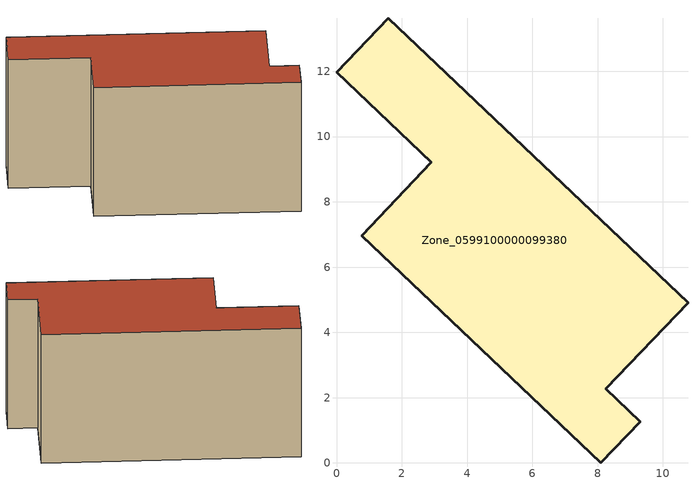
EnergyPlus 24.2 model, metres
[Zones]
Zone_0599100000099380
 floor ground (C_G): 8.09,0 0.77,6.96 2.91,9.21 0,11.97 1.59,13.63 10.77,4.91 8.25,2.27 9.3,1.27 z0
 wall outside (C_F): 8.25,2.27 10.77,4.91 1.59,13.63 0,11.97 2.91,9.21 0.77,6.96 8.09,0 9.3,1.27 8.25,2.27 z0:7.11
 roof outside (C_R): 0.77,6.96 8.09,0 9.3,1.27 8.25,2.27 10.77,4.91 1.59,13.63 0,11.97 2.91,9.21 z7.11
[BUILDING]
Pand.0599100000099380: North Axis=0; Terrain=City; Loads Convergence Tolerance Value=0.04; Temperature Convergence Tolerance Value=0.4; Solar Distribution=FullExterior; Maximum Number of Warmup Days=25; Minimum Number of Warmup Days=1
[Site:Location]
Rotterdam.The.Hague.AP_ZH_NLD Design_Conditions: Latitude=51.96; Longitude=4.45; Time Zone=1; Elevation=-4.5
[SITE:GROUNDTEMPERATURE:BUILDINGSURFACE]
18, 18, 18, 18, 18, 18, 18, 18, 18, 18, 18, 18
[MATERIAL] Thermal Absorptance=0.9; Solar Absorptance=0.7; Visible Absorptance=0.7
Name | Roughness | Thickness | Conductivity | Density | Specific Heat
G.TI.1975-1991 | MediumSmooth | 0.15 | 0.288461 | 540 | 1210
F.TI.1975-1991 | Rough | 0.3 | 0.230769 | 1920 | 840
R.TI.1975-1991 | MediumRough | 0.2 | 0.153846 | 1500 | 1000
[CONSTRUCTION]
C_G: G.TI.1975-1991
C_F: F.TI.1975-1991
C_R: R.TI.1975-1991
[ZONE]
Zone_0599100000099380: Type=1; Multiplier=1; Ceiling Height=Autocalculate; Volume=Autocalculate; Floor Area=autocalculate; Part of Total Floor Area=Yes
[ZONEINFILTRATION:DESIGNFLOWRATE]
Infil_Zone_0599100000099380: Zone or ZoneList or Space or SpaceList=Zone_0599100000099380; Schedule=AlwaysOn; Design Flow Rate Calculation Method=Flow/Area; Flow Rate per Floor Area=0.003; Constant Term Coefficient=1; Temperature Term Coefficient=0; Velocity Term Coefficient=0; Velocity Squared Term Coefficient=0
[HVACTEMPLATE:ZONE:IDEALLOADSAIRSYSTEM]
Zone_0599100000099380: Maximum Heating Supply Air Temperature=50; Minimum Cooling Supply Air Temperature=13; Maximum Heating Supply Air Humidity Ratio=0.0156; Minimum Cooling Supply Air Humidity Ratio=0.0077; Heating Limit=NoLimit; Cooling Limit=NoLimit; Dehumidification Control Type=ConstantSensibleHeatRatio; Cooling Sensible Heat Ratio=0.7; Dehumidification Setpoint=60; Humidification Control Type=None; Humidification Setpoint=30; Outdoor Air Method=None; Outdoor Air Flow Rate per Person=0.00944; Outdoor Air Flow Rate per Zone Floor Area=0; Outdoor Air Flow Rate per Zone=0; Demand Controlled Ventilation Type=None; Outdoor Air Economizer Type=NoEconomizer; Heat Recovery Type=None; Sensible Heat Recovery Effectiveness=0.7; Latent Heat Recovery Effectiveness=0.65
[ZONECONTROL:THERMOSTAT]
ThermostatControl_Zone_0599100000099380: Zone or ZoneList=Zone_0599100000099380; Control Type Schedule=DualSetpointControlType; Control 1=Thermostat_Zone_0599100000099380; Temperature Difference Between Cutout And Setpoint=0
[THERMOSTATSETPOINT:DUALSETPOINT]
Thermostat_Zone_0599100000099380: Heating Setpoint Temperature Schedule=HeatingSetpoint_Zone_0599100000099380; Cooling Setpoint Temperature Schedule=CoolingSetpoint_Zone_0599100000099380
[SCHEDULE:COMPACT]
HeatingSetpoint_Zone_0599100000099380: Through: 12/31, For: AllDays, Until: 24:00, 21
CoolingSetpoint_Zone_0599100000099380: Through: 12/31, For: AllDays, Until: 24:00, 24
DualSetpointControlType: Through: 12/31, For: AllDays, Until: 24:00, 4
AlwaysOn: Through: 12/31, For: AllDays, Until: 24:00, 1
